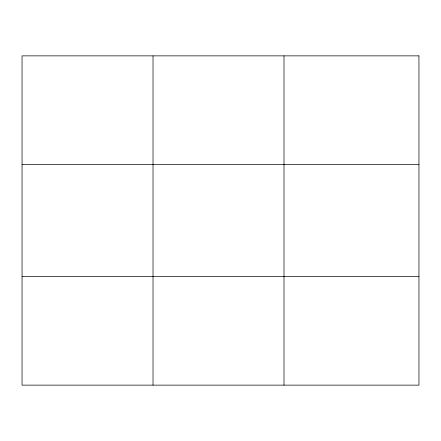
<?xml version="1.0" encoding="UTF-8"?>
<svg xmlns="http://www.w3.org/2000/svg" width="441" height="441" viewBox="0 0 441 441"><rect width="100%" height="100%" fill="white"/><g stroke="black" fill="none" stroke-linecap="round" stroke-linejoin="round"><path stroke-width="0.66" d="M153.027 385.136L153.027 55.864M284.004 385.136L284.004 55.864M22.05 164.526L418.95 164.526M22.05 276.474L418.95 276.474M418.95 55.864L418.95 385.136L22.05 385.136L22.05 55.864L418.95 55.864"/></g></svg>
